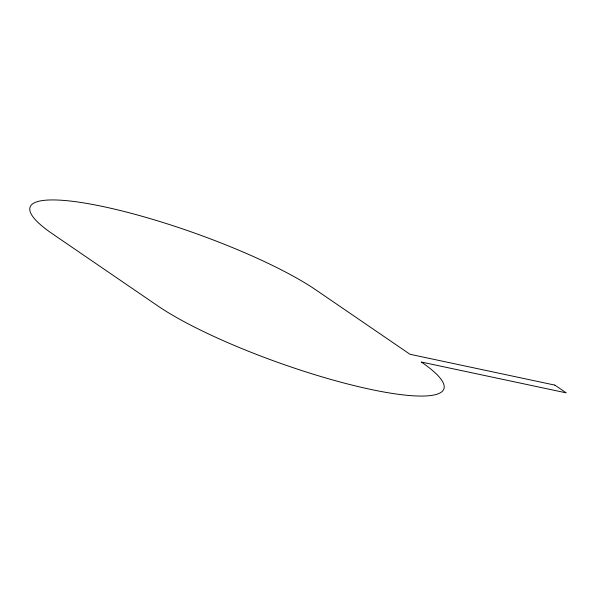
<?xml version="1.0" encoding="UTF-8"?>
<svg xmlns="http://www.w3.org/2000/svg" width="596" height="596" viewBox="0 0 596 596"><rect width="100%" height="100%" fill="white"/><g stroke="black" fill="none" stroke-linecap="round" stroke-linejoin="round"><path stroke-width="0.89" d="M554.861 385.113L409.988 354.277L316.059 290.029A163.751 30.687 19.6 0 0 103.376 206.618A163.751 30.687 19.6 0 0 52.642 233.967L157.903 305.971A163.751 30.687 19.6 0 0 370.585 389.382A163.751 30.687 19.6 0 0 421.32 362.033L566.2 392.861L554.861 385.113"/></g></svg>
